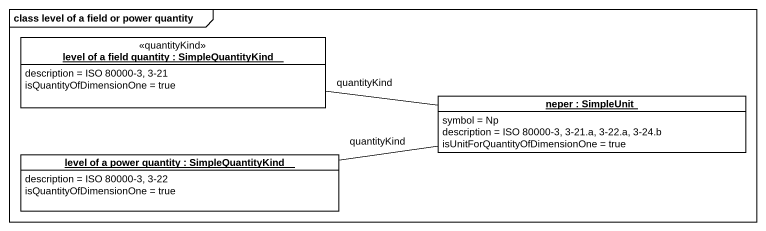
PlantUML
@startuml
mainframe class level of a field or power quantity
hide circle
hide empty members
object "level of a field quantity : SimpleQuantityKind" as level_of_a_field_quantity <<quantityKind>> #FFFFFF {
  description = ISO 80000-3, 3-21
  isQuantityOfDimensionOne = true
}
object "neper : SimpleUnit" as neper #FFFFFF {
  symbol = Np
  description = ISO 80000-3, 3-21.a, 3-22.a, 3-24.b
  isUnitForQuantityOfDimensionOne = true
}
object "level of a power quantity : SimpleQuantityKind" as level_of_a_power_quantity #FFFFFF {
  description = ISO 80000-3, 3-22
  isQuantityOfDimensionOne = true
}
neper -left- level_of_a_field_quantity : quantityKind
neper -left- level_of_a_power_quantity : quantityKind
@enduml
